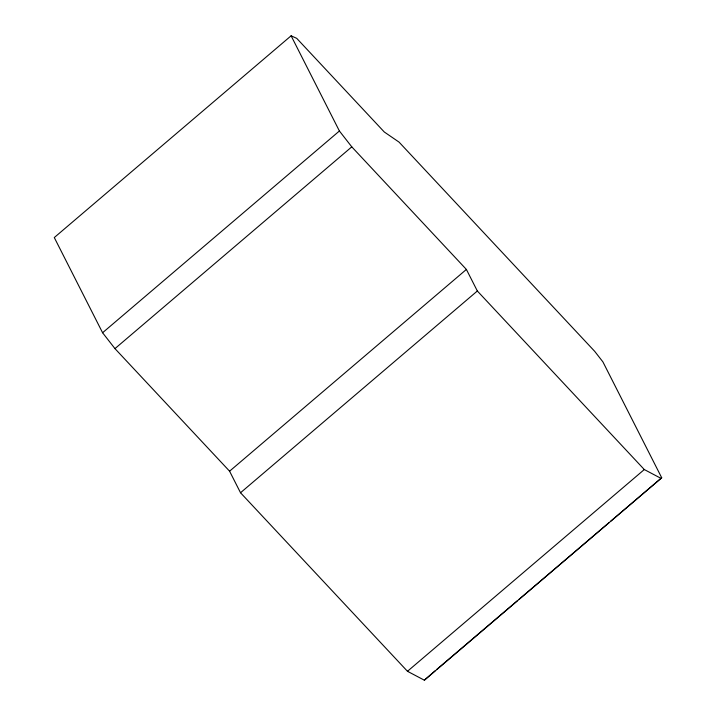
<?xml version="1.0" encoding="UTF-8"?>
<svg xmlns="http://www.w3.org/2000/svg" width="716" height="716" viewBox="0 0 716 716"><rect width="100%" height="100%" fill="white"/><g stroke="black" fill="none" stroke-linecap="round" stroke-linejoin="round"><path stroke-width="1.07" d="M424.355 680.2L661.709 477.778L602.908 361.884L594.674 351.314L399.054 142.117L384.277 131.986L296.728 38.351L291.108 35.8L54.291 237.551L102.585 332.743L114.963 348.62L229.585 471.191L240.522 492.751L407.476 671.295L424.355 680.2L435.077 670.847M102.585 332.743L339.402 130.992L291.108 35.8M114.963 348.62L351.78 146.861L466.393 269.44L477.339 291L644.293 469.544L661.172 478.449M229.585 471.191L466.393 269.44M240.522 492.751L477.339 291M407.476 671.295L644.293 469.544M436.778 669.406L517.408 600.706M519.109 599.265L609.083 522.608M610.784 521.167L661.709 477.778M339.402 130.992L351.78 146.861"/></g></svg>
